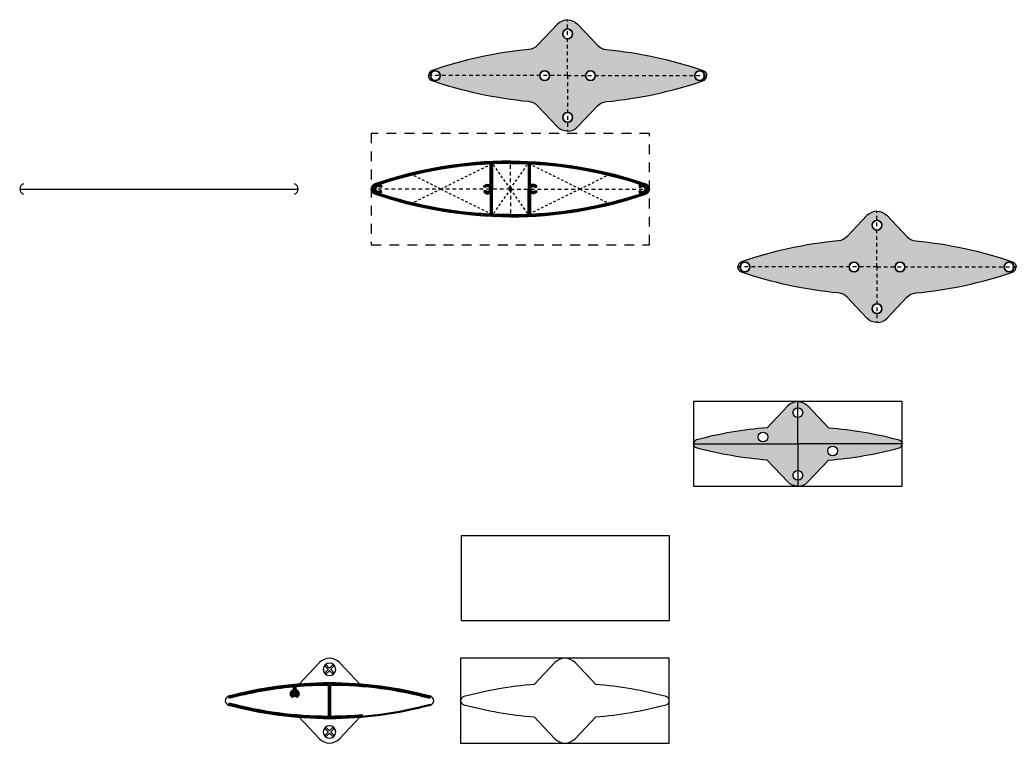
# Model space of a CAD drawing. Header units: millimetres. Extents: x -244126 to 368105, y -173968 to 259060.
# Drawn here: x 55600 to 56316, y 44954 to 45473 of the extents above; entities that cross this region are included whole.
import ezdxf

# ---------------------------------------------------------------- set-up
doc = ezdxf.new("R2010")
doc.units = ezdxf.units.MM
doc.header["$MEASUREMENT"] = 0
for name, pattern in [('TA_HL_000.50', [3.26, 1.78, -1.48]), ('TA_HL_000.75', [4.87, 2.66, -2.21]), ('TA_HL_002.00', [13, 7.1, -5.9])]:
    doc.linetypes.add(name, pattern=pattern)
for name, color, linetype in [('000 - H A T C H', 8, 'Continuous'), ('000 - H I D D E N', 7, 'Continuous'), ('000 - L I N E 0.1', 1, 'Continuous'), ('000 - SYMBOL CON', 1, 'Continuous'), ('001 - ASCESSORIES', 1, 'Continuous'), ('A03_SUN LOUVER', 7, 'Continuous'), ('A04_TUBE SERIES', 7, 'Continuous')]:
    doc.layers.add(name, color=color, linetype=linetype)
doc.layers.add('SEC', color=5, linetype='Continuous', lineweight=50)
pattern_1 = [(45, (-18.0138, -66.5965), (-0.795495, 0.795495), []), (45, (-17.4835, -66.5965), (-0.795495, 0.795495), [])]

# ---------------------------------------------------------------- blocks, each defined once
blk = doc.blocks.new('*U890')
at = {"color": 3}
blk.add_line((-100, 0), (100, 0), dxfattribs=at)
for centre, start, end in [((-96, 0), 109.28489, 250.2206), ((96, 0), 289.7794, 70.71511)]:
    blk.add_arc(centre, 4, start, end, dxfattribs=at)
blk = doc.blocks.new('000 - FAMELINE_AL.SUN_LV_AF_200_END_CAP_CUT_VIEW_1-4_PART')
at = {"layer": '000 - H A T C H'}
h = blk.add_hatch(color=250, dxfattribs=at)
h.dxf.hatch_style = 1
h.paths.add_polyline_path([(-97.35, 3.76, 0.316344), (-100, 0), (-98.5, 0, -1), (-91.5, 0), (-20, 0, -1), (-13, 0), (0, 0), (0, 26.5, -0.414214), (-3.5, 30, -0.414214), (0, 33.5), (0, 40, 0.206013), (-7.26, 36.88), (-21.55, 21.78, -0.181865), (-27.88, 18.7, 0.059425)])
at = {"layer": '001 - ASCESSORIES', "color": 0}
blk.add_lwpolyline([(0, 40, 0.206013), (-7.26, 36.88), (-21.55, 21.78, -0.181865), (-27.88, 18.7, 0.059425), (-97.35, 3.76, 0.316344), (-100, 0, 0), (-100, 0)], format="xyb", dxfattribs=at)
for centre in [(0, 30), (-95, 0), (-16.5, 0)]:
    blk.add_circle(centre, 3.5, dxfattribs=at)
at = {"layer": 'Defpoints', "color": 250, "linetype": 'TA_HL_000.75'}
for q in [(0, 40), (-100, 0)]:
    blk.add_line((0, 0), q, dxfattribs=at)
blk = doc.blocks.new('000 - FAMELINE_AL.SUN_LV_AF_200_END_CAP_CUT_VIEW_4-4_PART')
at = {"layer": 'A04_TUBE SERIES', "color": 3}
blk.add_blockref('000 - FAMELINE_AL.SUN_LV_AF_200_END_CAP_CUT_VIEW_1-4_PART', (0, 0), dxfattribs=at)
at = {"layer": 'A04_TUBE SERIES', "color": 3, "xscale": -1}
blk.add_blockref('000 - FAMELINE_AL.SUN_LV_AF_200_END_CAP_CUT_VIEW_1-4_PART', (0, 0), dxfattribs=at)
at = {"layer": 'A04_TUBE SERIES', "color": 3, "xscale": -1, "rotation": 180}
blk.add_blockref('000 - FAMELINE_AL.SUN_LV_AF_200_END_CAP_CUT_VIEW_1-4_PART', (0, 0), dxfattribs=at)
at = {"layer": 'A04_TUBE SERIES', "color": 3, "rotation": 180}
blk.add_blockref('000 - FAMELINE_AL.SUN_LV_AF_200_END_CAP_CUT_VIEW_1-4_PART', (0, 0), dxfattribs=at)
blk = doc.blocks.new('000 - FAMELINE_AL.SUN_LV_AF_200_CUT_VIEW_PART_1_of_4')
at = {"layer": 'A03_SUN LOUVER', "color": 0}
for points in [[(0, 20, 0.082815), (-97.35, 3.76, 0.316344), (-100, 0, 0), (-100, 0)], [(-14.7, 0, 0.645021), (-17.69, 1.35, -1), (-18.74, 2.55, -0.286327), (-15.19, 3.14, 0.535184), (-14.5, 3.6), (-14.5, 17, 0.42957), (-15.55, 17.99, 0.066155), (-92.84, 3.59)], [(0, 18.4, 0.010007), (-11.94, 18.16, 0.402538), (-12.9, 17.16), (-12.9, 0)], [(-92.8, 3.6, 0.62137), (-92.96, 2.72, -0.019356), (-92.76, 2.56, -1), (-93.81, 1.35, 0.644808), (-96.8, 0)]]:
    blk.add_lwpolyline(points, format="xyb", dxfattribs=at)
at = {"layer": 'Defpoints', "color": 250, "linetype": 'TA_HL_000.75'}
for q in [(0, 20), (-100, 0)]:
    blk.add_line((0, 0), q, dxfattribs=at)
blk = doc.blocks.new('000 - FAMELINE_AL.SUN_LV_AF_200_CUT_VIEW')
at = {"layer": '000 - H A T C H'}
h = blk.add_hatch(dxfattribs=at)
h.set_pattern_fill('ANSI32', color=256, scale=3)
h.paths.add_polyline_path([(0, 20, 0.082815), (-97.35, 3.76, 0.316344), (-100, 0), (-96.8, 0, -0.644808), (-93.81, 1.35, 1), (-92.76, 2.56, 0.019356), (-92.96, 2.72, -0.606585), (-92.82, 3.6, -0.066138), (-15.55, 17.99, -0.42957), (-14.5, 17), (-14.5, 3.6, -0.535184), (-15.19, 3.14, 0.286327), (-18.74, 2.55, 1), (-17.69, 1.35, -0.645021), (-14.7, 0), (-12.9, 0), (-12.9, 17.16, -0.402538), (-11.94, 18.16, -0.010007), (0, 18.4)])
h = blk.add_hatch(dxfattribs=at)
h.set_pattern_fill('ANSI32', color=256, scale=3)
h.set_pattern_definition(pattern_1)
h.paths.add_polyline_path([(0, 20, -0.082815), (97.35, 3.76, -0.316344), (100, 0), (96.8, 0, 0.644808), (93.81, 1.35, -1), (92.76, 2.56, -0.019356), (92.96, 2.72, 0.606585), (92.82, 3.6, 0.066138), (15.55, 17.99, 0.42957), (14.5, 17), (14.5, 3.6, 0.535184), (15.19, 3.14, -0.286327), (18.74, 2.55, -1), (17.69, 1.35, 0.645021), (14.7, 0), (12.9, 0), (12.9, 17.16, 0.402538), (11.94, 18.16, 0.010007), (0, 18.4)])
h = blk.add_hatch(dxfattribs=at)
h.set_pattern_fill('ANSI32', color=256, scale=3)
h.set_pattern_definition([(45, (-66275.3034, -29476.9211), (-0.795495129, 0.795495129), []), (45, (-66274.7731, -29476.9211), (-0.795495129, 0.795495129), [])])
h.paths.add_polyline_path([(0, -20, -0.082815), (-97.35, -3.76, -0.316344), (-100, 0), (-96.8, 0, 0.644808), (-93.81, -1.35, -1), (-92.76, -2.56, -0.019356), (-92.96, -2.72, 0.606585), (-92.82, -3.6, 0.066138), (-15.55, -17.99, 0.42957), (-14.5, -17), (-14.5, -3.6, 0.535184), (-15.19, -3.14, -0.286327), (-18.74, -2.55, -1), (-17.69, -1.35, 0.645021), (-14.7, 0), (-12.9, 0), (-12.9, -17.16, 0.402538), (-11.94, -18.16, 0.010007), (0, -18.4)])
h = blk.add_hatch(dxfattribs=at)
h.set_pattern_fill('ANSI32', color=256, scale=3)
h.set_pattern_definition(pattern_1)
h.paths.add_polyline_path([(0, -20, 0.082815), (97.35, -3.76, 0.316344), (100, 0), (96.8, 0, -0.644808), (93.81, -1.35, 1), (92.76, -2.56, 0.019356), (92.96, -2.72, -0.606585), (92.82, -3.6, -0.066138), (15.55, -17.99, -0.42957), (14.5, -17), (14.5, -3.6, -0.535184), (15.19, -3.14, 0.286327), (18.74, -2.55, 1), (17.69, -1.35, -0.645021), (14.7, 0), (12.9, 0), (12.9, -17.16, -0.402538), (11.94, -18.16, -0.010007), (0, -18.4)])
at = {"layer": '000 - SYMBOL CON', "color": 8, "linetype": 'TA_HL_000.50'}
for p, q in [((-50, 0), (-15.5, 17)), ((0, 0), (-11.9, 17.16)), ((0, 0), (11.9, 17.16)), ((50, 0), (15.5, 17)), ((-50, 0), (-70.3, 10)), ((50, 0), (70.3, 10)), ((-50, 0), (-15.5, -17)), ((0, 0), (-11.9, -17.16)), ((0, 0), (11.9, -17.16)), ((-50, 0), (-70.3, -10)), ((50, 0), (15.5, -17)), ((50, 0), (70.3, -10))]:
    blk.add_line(p, q, dxfattribs=at)
at = {"layer": 'A03_SUN LOUVER', "color": 0}
blk.add_blockref('000 - FAMELINE_AL.SUN_LV_AF_200_CUT_VIEW_PART_1_of_4', (0, 0), dxfattribs=at)
at = {"layer": 'A03_SUN LOUVER', "color": 0, "xscale": -1}
blk.add_blockref('000 - FAMELINE_AL.SUN_LV_AF_200_CUT_VIEW_PART_1_of_4', (0, 0), dxfattribs=at)
at = {"layer": 'A03_SUN LOUVER', "color": 0, "xscale": -1, "rotation": 180}
blk.add_blockref('000 - FAMELINE_AL.SUN_LV_AF_200_CUT_VIEW_PART_1_of_4', (0, 0), dxfattribs=at)
at = {"layer": 'A03_SUN LOUVER', "color": 0, "rotation": 180}
blk.add_blockref('000 - FAMELINE_AL.SUN_LV_AF_200_CUT_VIEW_PART_1_of_4', (0, 0), dxfattribs=at)
blk = doc.blocks.new('000 - ASSCESSORIES_FAMELINE_AL.END_CAP_FOR_AF_150_TOP_VIEW')
at = {"layer": '000 - H A T C H'}
h = blk.add_hatch(dxfattribs=at)
h.set_pattern_fill('DOTS', color=8, scale=20)
h.set_pattern_definition([(0, (-55991.9054, -45153.6776), (0.625, 1.25), [0, -1.25])])
h.paths.add_polyline_path([(-22.13, 11.63, 0.045886), (-72.78, 2.9, 0.339294), (-75, 0), (0, 0), (0, 19, -0.414214), (-3.5, 22.5, -0.414214), (0, 26), (0, 30.45, 0.18442), (-7.26, 27.33)])
h.paths.add_polyline_path([(-21.5, 5, -1), (-28.5, 5, -1)], flags=16)
h.paths.add_polyline_path([(75, 0, 0.339294), (72.78, 2.9, 0.045886), (22.13, 11.63), (7.26, 27.33, 0.18442), (0, 30.45), (0, 26, -0.414214), (3.5, 22.5, -0.414214), (0, 19), (0, 0)])
h.paths.add_polyline_path([(-7.26, -27.33, 0.18442), (0, -30.45), (0, -26, -0.414214), (-3.5, -22.5, -0.414214), (0, -19), (0, 0), (-75, 0, 0.339294), (-72.78, -2.9, 0.045886), (-22.13, -11.63)])
h.paths.add_polyline_path([(0, -19, -0.414214), (3.5, -22.5, -0.414214), (0, -26), (0, -30.45, 0.18442), (7.26, -27.33), (22.13, -11.63, 0.045886), (72.78, -2.9, 0.339294), (75, 0), (0, 0)])
h.paths.add_polyline_path([(21.5, -5, -1), (28.5, -5, -1)], flags=16)
at = {"color": 250}
blk.add_lwpolyline([(-75, -30.45), (75, -30.45), (75, 30.45), (-75, 30.45)], close=True, dxfattribs=at)
at = {"layer": '000 - SYMBOL CON', "color": 250}
for p, q in [((0, 0), (0, 30.45)), ((0, 0), (0, 30.45)), ((-75, 0), (0, 0)), ((-75, 0), (0, 0)), ((75, 0), (0, 0)), ((0, 0), (0, -30.45)), ((75, 0), (0, 0)), ((0, 0), (0, -30.45))]:
    blk.add_line(p, q, dxfattribs=at)
at = {"layer": '001 - ASCESSORIES', "color": 0}
for points in [[(0, 30.45, 0.18442), (-7.26, 27.33), (-22.13, 11.63, 0.045886), (-72.78, 2.9, 0.339294), (-75, 0)], [(0, 30.45, -0.18442), (7.26, 27.33), (22.13, 11.63, -0.045886), (72.78, 2.9, -0.339294), (75, 0)], [(0, -30.45, -0.18442), (-7.26, -27.33), (-22.13, -11.63, -0.045886), (-72.78, -2.9, -0.339294), (-75, 0)], [(0, -30.45, 0.18442), (7.26, -27.33), (22.13, -11.63, 0.045886), (72.78, -2.9, 0.339294), (75, 0)]]:
    blk.add_lwpolyline(points, format="xyb", dxfattribs=at)
for centre in [(0, 22.5), (-25, 5), (25, -5), (0, -22.5)]:
    blk.add_circle(centre, 3.5, dxfattribs=at)
blk = doc.blocks.new('A$C28173997')
at = {"layer": '000 - L I N E 0.1', "color": 9}
for p, q in [((-0.02175, 0.01008), (-0.02461, 0.01008)), ((-0.02461, 0.00889), (-0.02175, 0.00889)), ((-0.02125, 0.01344), (-0.02125, 0.01058)), ((-0.02125, 0.00839), (-0.02125, 0.00553)), ((-0.02005, 0.01058), (-0.02005, 0.01344)), ((-0.02005, 0.00553), (-0.02005, 0.00839)), ((-0.0167, 0.01008), (-0.01955, 0.01008)), ((-0.01955, 0.00889), (-0.0167, 0.00889))]:
    blk.add_line(p, q, dxfattribs=at)
blk.add_circle((-0.02065, 0.00949), 0.0045, dxfattribs=at)
for centre, radius, start, end in [((-0.02065, 0.00949), 0.004, 171.4252, 188.5748), ((-0.02175, 0.01058), 0.0005, 270, 0), ((-0.02175, 0.00839), 0.0005, 0, 90), ((-0.02065, 0.00949), 0.004, 81.4252, 98.5748), ((-0.01955, 0.01058), 0.0005, 180, 270), ((-0.01955, 0.00839), 0.0005, 90, 180), ((-0.02065, 0.00949), 0.004, 351.4252, 8.5748), ((-0.02065, 0.00949), 0.004, 261.4252, 278.5748)]:
    blk.add_arc(centre, radius, start, end, dxfattribs=at)

msp = doc.modelspace()

# ---------------------------------------------------------------- linework, layer by layer
at = {"color": 250}
for points in [[(55916.90541, 45041.57439), (56066.90541, 45041.57439), (56066.90541, 45102.47443), (55916.90541, 45102.47443)], [(55916.6269, 44953.60885), (56066.6269, 44953.60885), (56066.6269, 45014.52022), (55916.6269, 45014.52022)]]:
    msp.add_lwpolyline(points, close=True, dxfattribs=at)
at = {"color": 1}
for points in [[(55800.21385, 44995.6903, 0.045885646), (55749.5681, 44986.96186, 0.766871166), (55749.5681, 44981.1672, 0.045885646), (55800.21385, 44972.43877), (55815.08488, 44956.73331, 0.430287452), (55829.60755, 44956.73331), (55844.47858, 44972.43877, 0.045885646), (55895.12434, 44981.1672, 0.766871166), (55895.12434, 44986.96186, 0.045885646), (55844.47858, 44995.6903), (55829.60755, 45011.39576, 0.430287452), (55815.08488, 45011.39576)], [(55969.49454, 44995.6903, 0.045885646), (55918.84878, 44986.96186, 0.766871166), (55918.84878, 44981.1672, 0.045885646), (55969.49454, 44972.43877), (55984.36557, 44956.73331, 0.430287452), (55998.88824, 44956.73331), (56013.75927, 44972.43877, 0.045885646), (56064.40503, 44981.1672, 0.766871166), (56064.40503, 44986.96186, 0.045885646), (56013.75927, 44995.6903), (55998.88824, 45011.39576, 0.430287452), (55984.36557, 45011.39576)]]:
    msp.add_lwpolyline(points, format="xyb", close=True, dxfattribs=at)
for points in [[(55797.12357, 44989.23288), (55796.00939, 44989.23288), (55796.00939, 44988.71819), (55797.12357, 44988.71819)], [(55797.63826, 44989.23288), (55797.63826, 44990.34706), (55797.12357, 44990.34706), (55797.12357, 44989.23288)], [(55797.12357, 44988.71819), (55797.12357, 44987.60402), (55797.63826, 44987.60402), (55797.63826, 44988.71819)], [(55797.63826, 44988.71819), (55798.75243, 44988.71819), (55798.75243, 44989.23288), (55797.63826, 44989.23288)]]:
    msp.add_lwpolyline(points, dxfattribs=at)
at = {"color": 3}
msp.add_circle((56215.9667, 45325.68916), 3.5, dxfattribs=at)
at = {"color": 1}
msp.add_circle((55797.34622, 44989.06453), 2.1, dxfattribs=at)
at = {"layer": '000 - H A T C H'}
msp.add_line((55797.94622, 44993.13405), (55796.74622, 44993.03512), dxfattribs=at)
at = {"layer": '000 - H I D D E N'}
msp.add_line((55822.84622, 44984.06453), (55821.84622, 44984.06453), dxfattribs=at)
at = {"layer": 'Defpoints', "color": 250, "linetype": 'TA_HL_002.00'}
msp.add_lwpolyline([(55852.37797, 45311.67934), (56052.37797, 45311.67934), (56052.37797, 45391.67934), (55852.37797, 45391.67934)], close=True, dxfattribs=at)
at = {"layer": 'SEC', "color": 9}
for p, q in [((55796.74622, 44992.22879), (55796.74622, 44993.84145)), ((55797.94622, 44994.03931), (55797.94622, 44992.22879)), ((55821.84622, 44972.86568), (55821.84622, 44995.26339)), ((55822.84622, 44995.26339), (55822.84622, 44972.86568))]:
    msp.add_line(p, q, dxfattribs=at)
for centre, radius, start, end in [((55822.34622, 44715.97243), 280.59211, 74.96711657, 105.03288343), ((55822.34622, 44715.97243), 279.59211, 95.36599978, 105.03288343), ((55797.34622, 44989.06453), 2.85, 109.16915572, 224.53399005), ((55796.24622, 44993.84145), 0.5, 360, 95.36599978), ((55796.24622, 44992.22879), 0.5, 289.16915572, 360), ((55798.44622, 44994.03931), 0.5, 94.91253003, 180), ((55798.44622, 44992.22879), 0.5, 180, 250.83084428), ((55797.34622, 44989.06453), 2.85, 315.46600995, 70.83084428), ((55822.34622, 44715.97243), 279.59211, 90.16411737, 94.91253003), ((55821.54622, 44995.26339), 0.3, 360, 90.16411737), ((55823.14622, 44995.26339), 0.3, 89.83588263, 180), ((55822.34622, 44715.97243), 279.59211, 74.96711657, 89.83588263), ((55795.74234, 44987.48654), 0.6, 224.53399005, 44.53399005), ((55797.34622, 44989.06453), 1.65, 315.46600995, 224.53399005), ((55798.95009, 44987.48654), 0.6, 135.46600995, 315.46600995), ((55822.34622, 45252.15664), 280.59211, 254.96711657, 285.03288343), ((55822.34622, 45252.15664), 279.59211, 254.96711657, 269.83588263), ((55821.54622, 44972.86568), 0.3, 269.83588263, 360), ((55823.14622, 44972.86568), 0.3, 180, 270.16411737), ((55822.34622, 45252.15664), 279.59211, 270.16411737, 274.91253003)]:
    msp.add_arc(centre, radius, start, end, dxfattribs=at)

# ---------------------------------------------------------------- block references
at = {"color": 3}
msp.add_blockref('000 - ASSCESSORIES_FAMELINE_AL.END_CAP_FOR_AF_150_TOP_VIEW', (56159.05461, 45168.52804), dxfattribs=at)
at = {"layer": '000 - L I N E 0.1', "color": 2, "extrusion": (0, 0, -1), "xscale": 1000, "yscale": 1000, "zscale": -1000, "rotation": 45.00000000043816}
for p in [(-55801.03453, 45014.45778), (-55801.03453, 44969.45778)]:
    msp.add_blockref('A$C28173997', p, dxfattribs=at)
at = {"layer": 'A04_TUBE SERIES', "color": 3}
for name, p in [('000 - FAMELINE_AL.SUN_LV_AF_200_END_CAP_CUT_VIEW_4-4_PART', (55993.50182, 45433.15947)), ('000 - FAMELINE_AL.SUN_LV_AF_200_CUT_VIEW', (55952.37797, 45351.67934)), ('*U890', (55699.78005, 45351.67934)), ('000 - FAMELINE_AL.SUN_LV_AF_200_END_CAP_CUT_VIEW_4-4_PART', (56215.9667, 45295.68916))]:
    msp.add_blockref(name, p, dxfattribs=at)

doc.saveas('drawing.dxf')
